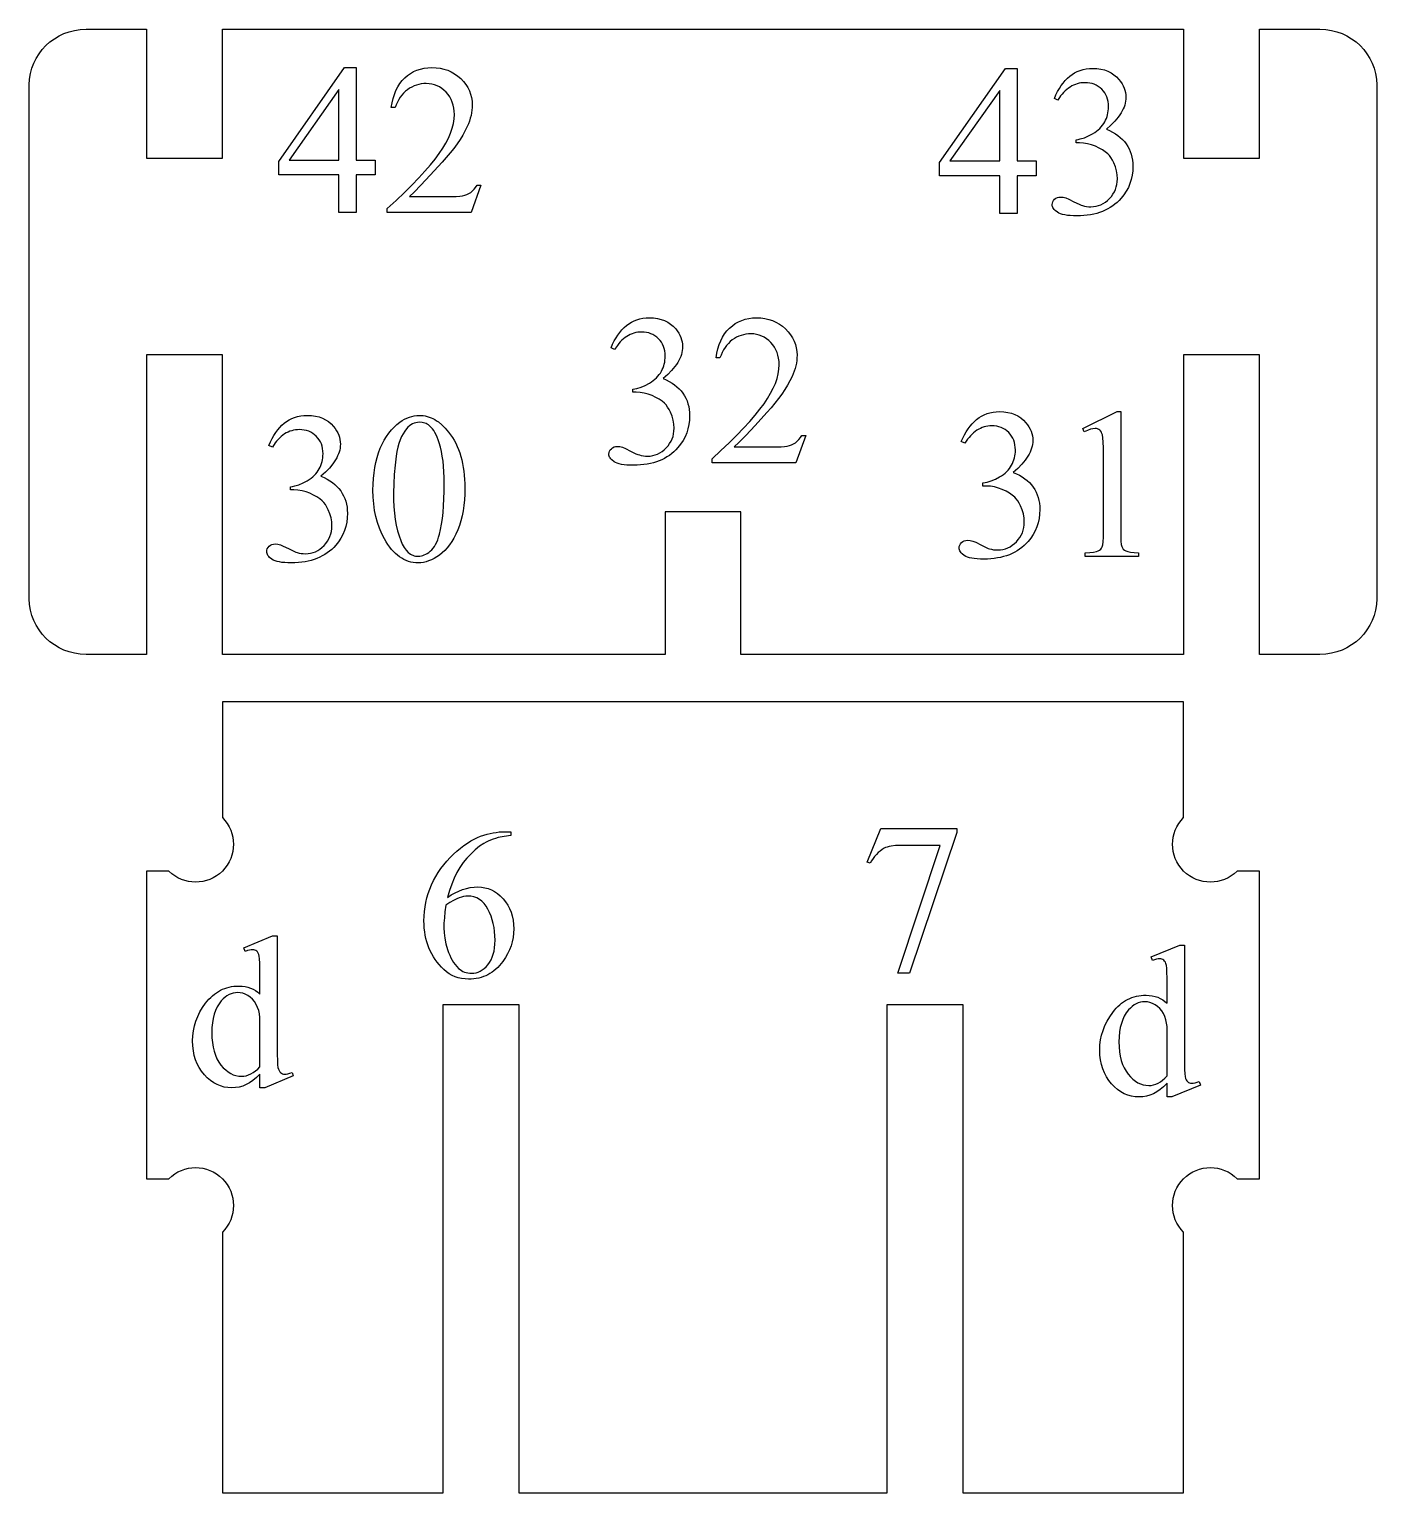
# Model space of a CAD drawing. Extents: x 9 to 960, y -397 to 558.
# Drawn here: x 523 to 608.4, y 135.6 to 228.4 of the extents above; entities that cross this region are included whole.
import ezdxf

# ---------------------------------------------------------------- set-up
doc = ezdxf.new("R2010")
doc.units = 0
doc.header["$MEASUREMENT"] = 0
doc.layers.add('EXT', color=1, linetype='CONTINUOUS')
doc.layers.add('TEXT', color=18, linetype='CONTINUOUS')

msp = doc.modelspace()

# ---------------------------------------------------------------- linework, layer by layer
at = {"layer": 'EXT'}
msp.add_lwpolyline([(530.416, 188.758), (526.575, 188.758), (526.209, 188.776), (525.852, 188.83), (525.508, 188.917), (525.178, 189.036), (524.864, 189.184), (524.567, 189.361), (524.29, 189.564), (524.034, 189.792), (523.801, 190.042), (523.594, 190.313), (523.413, 190.604), (523.261, 190.911), (523.139, 191.234), (523.05, 191.571), (522.996, 191.919), (522.977, 192.278), (522.977, 224.861), (522.996, 225.219), (523.05, 225.568), (523.139, 225.905), (523.261, 226.228), (523.413, 226.535), (523.594, 226.825), (523.801, 227.097), (524.034, 227.347), (524.29, 227.574), (524.567, 227.778), (524.864, 227.954), (525.178, 228.103), (525.508, 228.222), (525.852, 228.309), (526.209, 228.362), (526.575, 228.381), (530.416, 228.381), (530.416, 220.215), (535.216, 220.215), (535.216, 228.381), (565.682, 228.381), (596.148, 228.381), (596.148, 220.215), (600.948, 220.215), (600.948, 228.381), (604.789, 228.381), (605.155, 228.362), (605.512, 228.309), (605.856, 228.222), (606.186, 228.103), (606.5, 227.954), (606.797, 227.778), (607.074, 227.574), (607.33, 227.347), (607.563, 227.097), (607.77, 226.825), (607.951, 226.535), (608.103, 226.228), (608.225, 225.905), (608.314, 225.568), (608.368, 225.219), (608.387, 224.861), (608.387, 192.278), (608.368, 191.919), (608.314, 191.571), (608.225, 191.234), (608.103, 190.911), (607.951, 190.604), (607.77, 190.313), (607.563, 190.042), (607.33, 189.792), (607.074, 189.564), (606.797, 189.361), (606.5, 189.184), (606.186, 189.036), (605.856, 188.917), (605.512, 188.83), (605.155, 188.776), (604.789, 188.758), (600.948, 188.758), (600.948, 207.742), (596.148, 207.742), (596.148, 188.758), (568.082, 188.758), (568.082, 197.791), (565.682, 197.791), (563.282, 197.791), (563.282, 188.758), (535.216, 188.758), (535.216, 207.742), (530.416, 207.742)], close=True, dxfattribs=at)
msp.add_lwpolyline([(535.216, 185.758), (535.216, 178.419, -1), (531.822, 175.025), (530.416, 175.025), (530.416, 155.528), (531.822, 155.528, -1), (535.216, 152.134), (535.216, 135.624), (549.207, 135.624), (549.207, 166.558), (554.007, 166.558), (554.007, 135.624), (565.682, 135.624), (577.357, 135.624), (577.357, 166.558), (582.157, 166.558), (582.157, 135.624), (596.148, 135.624), (596.148, 152.134, -1), (599.542, 155.528), (600.948, 155.528), (600.948, 175.025), (599.542, 175.025, -1), (596.148, 178.419), (596.148, 185.758), (565.682, 185.758)], format="xyb", close=True, dxfattribs=at)
at = {"layer": 'TEXT'}
for points in [[(544.904, 220.087), (544.904, 219.145), (543.696, 219.145), (543.696, 216.769), (542.601, 216.769), (542.601, 219.145), (538.791, 219.145), (538.791, 219.994), (542.966, 225.955), (543.696, 225.955), (543.696, 220.087)], [(551.607, 218.501), (550.977, 216.769), (545.667, 216.769), (545.667, 217.014), (546.231, 217.536), (546.752, 218.034), (547.229, 218.507), (547.663, 218.956), (548.054, 219.38), (548.401, 219.78), (548.705, 220.155), (548.966, 220.505), (549.19, 220.84), (549.384, 221.168), (549.548, 221.488), (549.683, 221.801), (549.787, 222.107), (549.862, 222.406), (549.907, 222.697), (549.922, 222.981), (549.913, 223.19), (549.889, 223.39), (549.848, 223.58), (549.791, 223.761), (549.717, 223.932), (549.627, 224.094), (549.52, 224.246), (549.397, 224.388), (549.263, 224.517), (549.122, 224.629), (548.975, 224.724), (548.822, 224.801), (548.661, 224.862), (548.495, 224.905), (548.322, 224.93), (548.143, 224.939), (547.979, 224.933), (547.82, 224.915), (547.664, 224.884), (547.513, 224.842), (547.366, 224.787), (547.224, 224.721), (547.086, 224.642), (546.951, 224.551), (546.824, 224.448), (546.705, 224.334), (546.594, 224.209), (546.493, 224.072), (546.4, 223.924), (546.315, 223.765), (546.239, 223.594), (546.172, 223.413), (545.926, 223.413), (545.976, 223.711), (546.042, 223.991), (546.124, 224.253), (546.222, 224.498), (546.337, 224.724), (546.468, 224.933), (546.615, 225.124), (546.779, 225.297), (546.956, 225.451), (547.144, 225.585), (547.342, 225.698), (547.551, 225.79), (547.771, 225.862), (548.002, 225.913), (548.243, 225.944), (548.495, 225.955), (548.763, 225.944), (549.02, 225.911), (549.265, 225.856), (549.499, 225.779), (549.722, 225.68), (549.934, 225.559), (550.134, 225.416), (550.323, 225.251), (550.495, 225.071), (550.644, 224.883), (550.77, 224.688), (550.873, 224.484), (550.953, 224.273), (551.011, 224.054), (551.045, 223.827), (551.057, 223.592), (551.052, 223.421), (551.037, 223.25), (551.012, 223.079), (550.977, 222.908), (550.932, 222.737), (550.877, 222.566), (550.813, 222.395), (550.738, 222.224), (550.606, 221.954), (550.454, 221.679), (550.284, 221.4), (550.094, 221.118), (549.886, 220.831), (549.658, 220.541), (549.411, 220.246), (549.145, 219.948), (548.396, 219.135), (547.803, 218.501), (547.364, 218.046), (547.081, 217.771), (549.43, 217.771), (549.762, 217.774), (550.04, 217.784), (550.265, 217.801), (550.436, 217.824), (550.577, 217.857), (550.711, 217.905), (550.837, 217.965), (550.957, 218.04), (551.069, 218.13), (551.174, 218.236), (551.272, 218.36), (551.362, 218.501)], [(586.794, 220.032), (586.794, 219.089), (585.586, 219.089), (585.586, 216.713), (584.491, 216.713), (584.491, 219.089), (580.681, 219.089), (580.681, 219.939), (584.856, 225.899), (585.586, 225.899), (585.586, 220.032)], [(587.955, 224.001), (588.055, 224.222), (588.16, 224.429), (588.272, 224.624), (588.391, 224.806), (588.516, 224.975), (588.647, 225.131), (588.784, 225.274), (588.928, 225.404), (589.079, 225.52), (589.239, 225.621), (589.409, 225.706), (589.587, 225.775), (589.775, 225.829), (589.971, 225.868), (590.177, 225.891), (590.391, 225.899), (590.654, 225.888), (590.901, 225.855), (591.132, 225.8), (591.347, 225.723), (591.546, 225.624), (591.73, 225.503), (591.898, 225.36), (592.05, 225.195), (592.153, 225.063), (592.242, 224.929), (592.317, 224.792), (592.379, 224.653), (592.427, 224.511), (592.461, 224.368), (592.482, 224.222), (592.488, 224.074), (592.484, 223.951), (592.469, 223.827), (592.445, 223.703), (592.411, 223.578), (592.368, 223.453), (592.315, 223.328), (592.252, 223.201), (592.18, 223.075), (592.098, 222.948), (592.006, 222.82), (591.794, 222.563), (591.543, 222.304), (591.254, 222.043), (591.455, 221.957), (591.643, 221.863), (591.819, 221.76), (591.982, 221.648), (592.133, 221.527), (592.271, 221.398), (592.396, 221.26), (592.508, 221.114), (592.608, 220.959), (592.694, 220.798), (592.767, 220.631), (592.827, 220.456), (592.873, 220.276), (592.907, 220.088), (592.927, 219.894), (592.933, 219.693), (592.922, 219.406), (592.887, 219.129), (592.829, 218.861), (592.747, 218.603), (592.643, 218.355), (592.515, 218.116), (592.364, 217.888), (592.19, 217.669), (592.065, 217.534), (591.934, 217.407), (591.796, 217.29), (591.651, 217.181), (591.499, 217.081), (591.341, 216.989), (591.175, 216.907), (591.003, 216.833), (590.825, 216.767), (590.639, 216.711), (590.446, 216.663), (590.247, 216.623), (590.041, 216.593), (589.828, 216.571), (589.609, 216.558), (589.382, 216.554), (589.164, 216.557), (588.964, 216.568), (588.782, 216.586), (588.618, 216.61), (588.473, 216.642), (588.345, 216.681), (588.236, 216.727), (588.144, 216.779), (588.001, 216.894), (587.944, 216.953), (587.898, 217.013), (587.862, 217.075), (587.836, 217.137), (587.821, 217.2), (587.816, 217.264), (587.826, 217.357), (587.855, 217.445), (587.904, 217.527), (587.972, 217.602), (588.054, 217.666), (588.144, 217.712), (588.241, 217.739), (588.347, 217.748), (588.514, 217.735), (588.685, 217.695), (588.87, 217.618), (589.196, 217.453), (589.533, 217.286), (589.656, 217.235), (589.747, 217.204), (589.872, 217.172), (590.001, 217.149), (590.134, 217.136), (590.272, 217.131), (590.438, 217.139), (590.599, 217.164), (590.755, 217.205), (590.905, 217.262), (591.049, 217.336), (591.188, 217.426), (591.322, 217.533), (591.45, 217.656), (591.567, 217.79), (591.669, 217.93), (591.755, 218.076), (591.826, 218.228), (591.88, 218.386), (591.92, 218.55), (591.943, 218.721), (591.951, 218.897), (591.936, 219.157), (591.893, 219.414), (591.82, 219.668), (591.719, 219.919), (591.63, 220.093), (591.538, 220.246), (591.441, 220.376), (591.34, 220.483), (591.184, 220.613), (591.002, 220.736), (590.793, 220.853), (590.557, 220.964), (590.307, 221.059), (590.054, 221.126), (589.799, 221.166), (589.542, 221.18), (589.329, 221.18), (589.329, 221.379), (589.46, 221.399), (589.592, 221.428), (589.854, 221.507), (590.118, 221.617), (590.381, 221.757), (590.509, 221.837), (590.627, 221.921), (590.736, 222.009), (590.837, 222.101), (590.928, 222.197), (591.01, 222.296), (591.084, 222.4), (591.148, 222.507), (591.204, 222.618), (591.252, 222.732), (591.293, 222.848), (591.327, 222.967), (591.353, 223.089), (591.372, 223.213), (591.383, 223.34), (591.387, 223.47), (591.38, 223.637), (591.36, 223.795), (591.326, 223.946), (591.28, 224.088), (591.219, 224.222), (591.146, 224.348), (591.059, 224.465), (590.959, 224.575), (590.848, 224.674), (590.731, 224.759), (590.608, 224.832), (590.478, 224.891), (590.342, 224.937), (590.199, 224.97), (590.049, 224.99), (589.893, 224.996), (589.766, 224.992), (589.641, 224.979), (589.519, 224.958), (589.4, 224.927), (589.283, 224.889), (589.169, 224.841), (589.058, 224.785), (588.949, 224.721), (588.843, 224.648), (588.74, 224.566), (588.639, 224.476), (588.541, 224.377), (588.445, 224.269), (588.352, 224.153), (588.174, 223.895)], [(542.601, 220.087), (542.601, 224.554), (539.442, 220.087)], [(584.491, 220.032), (584.491, 224.498), (581.331, 220.032)], [(559.856, 208.194), (559.955, 208.415), (560.061, 208.623), (560.173, 208.818), (560.291, 209), (560.416, 209.169), (560.547, 209.325), (560.684, 209.468), (560.828, 209.598), (560.979, 209.714), (561.14, 209.814), (561.309, 209.899), (561.488, 209.969), (561.675, 210.023), (561.872, 210.062), (562.077, 210.085), (562.292, 210.093), (562.554, 210.082), (562.801, 210.049), (563.032, 209.994), (563.247, 209.917), (563.447, 209.818), (563.631, 209.697), (563.799, 209.554), (563.951, 209.389), (564.054, 209.257), (564.142, 209.122), (564.218, 208.986), (564.279, 208.846), (564.327, 208.705), (564.362, 208.562), (564.382, 208.416), (564.389, 208.267), (564.384, 208.144), (564.37, 208.021), (564.345, 207.897), (564.312, 207.772), (564.268, 207.647), (564.215, 207.521), (564.153, 207.395), (564.08, 207.269), (563.998, 207.141), (563.907, 207.014), (563.694, 206.757), (563.444, 206.498), (563.154, 206.236), (563.355, 206.151), (563.544, 206.056), (563.72, 205.953), (563.883, 205.842), (564.033, 205.721), (564.171, 205.592), (564.296, 205.454), (564.409, 205.307), (564.508, 205.153), (564.595, 204.992), (564.668, 204.824), (564.727, 204.65), (564.774, 204.469), (564.807, 204.282), (564.827, 204.088), (564.834, 203.887), (564.822, 203.6), (564.787, 203.322), (564.729, 203.055), (564.648, 202.797), (564.543, 202.549), (564.415, 202.31), (564.264, 202.081), (564.09, 201.863), (563.966, 201.728), (563.834, 201.601), (563.696, 201.484), (563.551, 201.375), (563.4, 201.275), (563.241, 201.183), (563.076, 201.1), (562.904, 201.026), (562.725, 200.961), (562.539, 200.904), (562.347, 200.856), (562.148, 200.817), (561.942, 200.787), (561.729, 200.765), (561.509, 200.752), (561.283, 200.747), (561.064, 200.751), (560.864, 200.762), (560.682, 200.779), (560.519, 200.804), (560.373, 200.836), (560.245, 200.874), (560.136, 200.92), (560.045, 200.973), (559.901, 201.088), (559.845, 201.147), (559.798, 201.207), (559.763, 201.268), (559.737, 201.33), (559.721, 201.393), (559.716, 201.458), (559.726, 201.551), (559.755, 201.639), (559.804, 201.72), (559.872, 201.796), (559.954, 201.86), (560.044, 201.906), (560.142, 201.933), (560.247, 201.942), (560.415, 201.929), (560.586, 201.889), (560.77, 201.812), (561.097, 201.647), (561.434, 201.48), (561.556, 201.428), (561.648, 201.398), (561.773, 201.366), (561.902, 201.343), (562.035, 201.329), (562.172, 201.325), (562.339, 201.333), (562.5, 201.358), (562.655, 201.399), (562.805, 201.456), (562.95, 201.53), (563.089, 201.62), (563.222, 201.726), (563.35, 201.849), (563.468, 201.983), (563.569, 202.123), (563.656, 202.27), (563.726, 202.422), (563.781, 202.58), (563.82, 202.744), (563.843, 202.914), (563.851, 203.09), (563.837, 203.351), (563.793, 203.608), (563.721, 203.862), (563.619, 204.113), (563.531, 204.287), (563.438, 204.439), (563.341, 204.569), (563.241, 204.677), (563.085, 204.806), (562.902, 204.93), (562.693, 205.047), (562.457, 205.158), (562.207, 205.252), (561.955, 205.32), (561.7, 205.36), (561.442, 205.374), (561.23, 205.374), (561.23, 205.573), (561.361, 205.593), (561.492, 205.621), (561.755, 205.7), (562.018, 205.81), (562.282, 205.951), (562.409, 206.031), (562.527, 206.115), (562.637, 206.203), (562.737, 206.294), (562.828, 206.39), (562.911, 206.49), (562.984, 206.593), (563.048, 206.701), (563.104, 206.812), (563.153, 206.925), (563.194, 207.042), (563.227, 207.161), (563.254, 207.282), (563.272, 207.407), (563.283, 207.534), (563.287, 207.663), (563.28, 207.83), (563.26, 207.989), (563.227, 208.139), (563.18, 208.281), (563.12, 208.416), (563.046, 208.541), (562.959, 208.659), (562.859, 208.769), (562.749, 208.867), (562.632, 208.953), (562.509, 209.025), (562.379, 209.085), (562.242, 209.131), (562.099, 209.164), (561.95, 209.183), (561.794, 209.19), (561.666, 209.186), (561.542, 209.173), (561.42, 209.151), (561.301, 209.121), (561.184, 209.082), (561.07, 209.035), (560.958, 208.979), (560.85, 208.915), (560.744, 208.841), (560.64, 208.76), (560.539, 208.669), (560.441, 208.57), (560.345, 208.463), (560.253, 208.346), (560.075, 208.088)], [(572.194, 202.639), (571.564, 200.907), (566.254, 200.907), (566.254, 201.152), (566.818, 201.674), (567.339, 202.172), (567.816, 202.645), (568.25, 203.094), (568.641, 203.518), (568.988, 203.918), (569.292, 204.293), (569.553, 204.644), (569.777, 204.978), (569.971, 205.306), (570.135, 205.626), (570.269, 205.939), (570.374, 206.245), (570.449, 206.544), (570.493, 206.835), (570.508, 207.119), (570.5, 207.328), (570.476, 207.528), (570.435, 207.718), (570.377, 207.899), (570.304, 208.07), (570.213, 208.232), (570.107, 208.384), (569.984, 208.526), (569.85, 208.655), (569.709, 208.767), (569.562, 208.862), (569.408, 208.939), (569.248, 209), (569.082, 209.043), (568.909, 209.069), (568.73, 209.077), (568.566, 209.071), (568.406, 209.053), (568.251, 209.023), (568.1, 208.98), (567.953, 208.925), (567.811, 208.859), (567.672, 208.78), (567.538, 208.689), (567.411, 208.586), (567.292, 208.472), (567.181, 208.347), (567.079, 208.21), (566.986, 208.062), (566.902, 207.903), (566.826, 207.732), (566.758, 207.551), (566.513, 207.551), (566.562, 207.849), (566.628, 208.129), (566.711, 208.391), (566.809, 208.636), (566.924, 208.862), (567.055, 209.071), (567.202, 209.262), (567.366, 209.436), (567.543, 209.59), (567.731, 209.723), (567.929, 209.836), (568.138, 209.928), (568.358, 210), (568.588, 210.052), (568.83, 210.082), (569.081, 210.093), (569.35, 210.082), (569.606, 210.049), (569.852, 209.994), (570.086, 209.917), (570.309, 209.818), (570.521, 209.697), (570.721, 209.554), (570.91, 209.389), (571.082, 209.209), (571.231, 209.022), (571.357, 208.826), (571.46, 208.622), (571.54, 208.411), (571.597, 208.192), (571.632, 207.965), (571.643, 207.73), (571.638, 207.559), (571.623, 207.388), (571.599, 207.217), (571.564, 207.046), (571.519, 206.875), (571.464, 206.704), (571.399, 206.533), (571.325, 206.363), (571.192, 206.092), (571.041, 205.817), (570.871, 205.538), (570.681, 205.256), (570.472, 204.969), (570.245, 204.679), (569.998, 204.384), (569.732, 204.086), (568.983, 203.273), (568.389, 202.639), (567.951, 202.184), (567.668, 201.909), (570.017, 201.909), (570.349, 201.912), (570.627, 201.922), (570.852, 201.939), (571.023, 201.962), (571.164, 201.995), (571.297, 202.043), (571.424, 202.103), (571.544, 202.178), (571.656, 202.268), (571.761, 202.374), (571.859, 202.498), (571.949, 202.639)], [(582.053, 202.247), (582.153, 202.467), (582.258, 202.675), (582.37, 202.87), (582.489, 203.052), (582.614, 203.221), (582.745, 203.377), (582.882, 203.52), (583.026, 203.65), (583.177, 203.766), (583.337, 203.867), (583.507, 203.952), (583.685, 204.021), (583.873, 204.075), (584.069, 204.114), (584.275, 204.137), (584.489, 204.145), (584.752, 204.134), (584.999, 204.101), (585.23, 204.046), (585.445, 203.969), (585.644, 203.87), (585.828, 203.749), (585.996, 203.606), (586.148, 203.441), (586.251, 203.309), (586.34, 203.175), (586.415, 203.038), (586.477, 202.899), (586.525, 202.757), (586.559, 202.614), (586.58, 202.468), (586.586, 202.32), (586.582, 202.197), (586.567, 202.073), (586.543, 201.949), (586.509, 201.824), (586.466, 201.699), (586.413, 201.574), (586.35, 201.447), (586.278, 201.321), (586.196, 201.194), (586.104, 201.066), (585.892, 200.809), (585.641, 200.55), (585.352, 200.289), (585.553, 200.203), (585.741, 200.109), (585.917, 200.005), (586.08, 199.894), (586.231, 199.773), (586.369, 199.644), (586.494, 199.506), (586.606, 199.359), (586.706, 199.205), (586.792, 199.044), (586.865, 198.877), (586.925, 198.702), (586.971, 198.521), (587.005, 198.334), (587.025, 198.14), (587.031, 197.939), (587.02, 197.652), (586.985, 197.374), (586.927, 197.107), (586.845, 196.849), (586.741, 196.601), (586.613, 196.362), (586.462, 196.134), (586.288, 195.915), (586.163, 195.78), (586.032, 195.653), (585.894, 195.536), (585.749, 195.427), (585.597, 195.327), (585.439, 195.235), (585.273, 195.152), (585.101, 195.078), (584.923, 195.013), (584.737, 194.956), (584.544, 194.909), (584.345, 194.869), (584.139, 194.839), (583.926, 194.817), (583.707, 194.804), (583.48, 194.8), (583.262, 194.803), (583.062, 194.814), (582.88, 194.831), (582.716, 194.856), (582.571, 194.888), (582.443, 194.927), (582.334, 194.972), (582.242, 195.025), (582.099, 195.14), (582.042, 195.199), (581.996, 195.259), (581.96, 195.32), (581.934, 195.383), (581.919, 195.446), (581.914, 195.51), (581.924, 195.603), (581.953, 195.691), (582.002, 195.772), (582.07, 195.848), (582.152, 195.912), (582.242, 195.958), (582.339, 195.985), (582.445, 195.994), (582.612, 195.981), (582.783, 195.941), (582.968, 195.864), (583.294, 195.699), (583.631, 195.532), (583.754, 195.481), (583.845, 195.45), (583.97, 195.418), (584.099, 195.395), (584.232, 195.382), (584.37, 195.377), (584.536, 195.385), (584.697, 195.41), (584.853, 195.451), (585.003, 195.508), (585.147, 195.582), (585.286, 195.672), (585.42, 195.779), (585.548, 195.901), (585.665, 196.036), (585.767, 196.176), (585.853, 196.322), (585.924, 196.474), (585.978, 196.632), (586.018, 196.796), (586.041, 196.966), (586.049, 197.143), (586.034, 197.403), (585.991, 197.66), (585.918, 197.914), (585.817, 198.165), (585.728, 198.339), (585.636, 198.492), (585.539, 198.621), (585.438, 198.729), (585.282, 198.859), (585.1, 198.982), (584.891, 199.099), (584.655, 199.21), (584.405, 199.304), (584.152, 199.372), (583.897, 199.412), (583.64, 199.426), (583.427, 199.426), (583.427, 199.625), (583.558, 199.645), (583.69, 199.673), (583.952, 199.753), (584.216, 199.863), (584.479, 200.003), (584.607, 200.083), (584.725, 200.167), (584.834, 200.255), (584.935, 200.347), (585.026, 200.442), (585.108, 200.542), (585.182, 200.646), (585.246, 200.753), (585.302, 200.864), (585.35, 200.978), (585.391, 201.094), (585.425, 201.213), (585.451, 201.334), (585.47, 201.459), (585.481, 201.586), (585.485, 201.716), (585.478, 201.882), (585.458, 202.041), (585.424, 202.191), (585.378, 202.334), (585.317, 202.468), (585.244, 202.594), (585.157, 202.711), (585.057, 202.821), (584.946, 202.919), (584.829, 203.005), (584.706, 203.078), (584.576, 203.137), (584.44, 203.183), (584.297, 203.216), (584.147, 203.236), (583.991, 203.242), (583.864, 203.238), (583.739, 203.225), (583.617, 203.203), (583.498, 203.173), (583.381, 203.135), (583.267, 203.087), (583.156, 203.031), (583.047, 202.967), (582.941, 202.894), (582.838, 202.812), (582.737, 202.721), (582.639, 202.622), (582.543, 202.515), (582.45, 202.399), (582.272, 202.14)], [(589.752, 203.076), (591.943, 204.145), (592.162, 204.145), (592.162, 196.545), (592.166, 196.203), (592.177, 195.931), (592.197, 195.731), (592.225, 195.603), (592.265, 195.515), (592.322, 195.439), (592.396, 195.373), (592.487, 195.317), (592.612, 195.273), (592.789, 195.239), (593.017, 195.217), (593.297, 195.205), (593.297, 194.959), (589.912, 194.959), (589.912, 195.205), (590.202, 195.216), (590.436, 195.239), (590.614, 195.271), (590.735, 195.314), (590.821, 195.366), (590.892, 195.427), (590.95, 195.496), (590.994, 195.573), (591.025, 195.695), (591.048, 195.897), (591.062, 196.181), (591.067, 196.545), (591.067, 201.404), (591.062, 201.851), (591.05, 202.21), (591.029, 202.481), (591, 202.665), (590.972, 202.764), (590.935, 202.849), (590.888, 202.92), (590.831, 202.977), (590.766, 203.02), (590.696, 203.051), (590.619, 203.07), (590.536, 203.076), (590.401, 203.063), (590.242, 203.025), (590.059, 202.96), (589.852, 202.87)], [(538.166, 202.009), (538.265, 202.23), (538.371, 202.437), (538.483, 202.632), (538.601, 202.814), (538.726, 202.983), (538.857, 203.139), (538.995, 203.282), (539.138, 203.412), (539.29, 203.528), (539.45, 203.629), (539.619, 203.714), (539.798, 203.783), (539.985, 203.837), (540.182, 203.876), (540.387, 203.899), (540.602, 203.907), (540.864, 203.896), (541.111, 203.863), (541.342, 203.808), (541.557, 203.731), (541.757, 203.632), (541.941, 203.511), (542.109, 203.368), (542.261, 203.203), (542.364, 203.071), (542.453, 202.937), (542.528, 202.8), (542.59, 202.661), (542.637, 202.519), (542.672, 202.376), (542.692, 202.23), (542.699, 202.082), (542.694, 201.959), (542.68, 201.835), (542.656, 201.711), (542.622, 201.586), (542.579, 201.461), (542.525, 201.336), (542.463, 201.209), (542.39, 201.083), (542.308, 200.956), (542.217, 200.828), (542.005, 200.571), (541.754, 200.312), (541.465, 200.051), (541.666, 199.965), (541.854, 199.871), (542.03, 199.768), (542.193, 199.656), (542.343, 199.535), (542.481, 199.406), (542.606, 199.268), (542.719, 199.122), (542.819, 198.967), (542.905, 198.806), (542.978, 198.639), (543.038, 198.464), (543.084, 198.284), (543.117, 198.096), (543.137, 197.902), (543.144, 197.701), (543.132, 197.414), (543.097, 197.137), (543.039, 196.869), (542.958, 196.611), (542.853, 196.363), (542.726, 196.124), (542.575, 195.896), (542.4, 195.677), (542.276, 195.542), (542.145, 195.415), (542.006, 195.298), (541.862, 195.189), (541.71, 195.089), (541.551, 194.997), (541.386, 194.915), (541.214, 194.841), (541.035, 194.775), (540.849, 194.719), (540.657, 194.671), (540.458, 194.631), (540.252, 194.601), (540.039, 194.579), (539.819, 194.566), (539.593, 194.562), (539.375, 194.565), (539.175, 194.576), (538.993, 194.593), (538.829, 194.618), (538.683, 194.65), (538.556, 194.689), (538.446, 194.735), (538.355, 194.787), (538.211, 194.902), (538.155, 194.961), (538.109, 195.021), (538.073, 195.082), (538.047, 195.145), (538.032, 195.208), (538.026, 195.272), (538.036, 195.365), (538.065, 195.453), (538.114, 195.535), (538.182, 195.61), (538.264, 195.674), (538.354, 195.72), (538.452, 195.747), (538.557, 195.756), (538.725, 195.743), (538.896, 195.703), (539.08, 195.626), (539.407, 195.461), (539.744, 195.294), (539.866, 195.243), (539.958, 195.212), (540.083, 195.18), (540.212, 195.157), (540.345, 195.144), (540.482, 195.139), (540.649, 195.147), (540.81, 195.172), (540.965, 195.213), (541.115, 195.27), (541.26, 195.344), (541.399, 195.434), (541.532, 195.541), (541.66, 195.664), (541.778, 195.798), (541.88, 195.938), (541.966, 196.084), (542.036, 196.236), (542.091, 196.394), (542.13, 196.558), (542.154, 196.728), (542.161, 196.905), (542.147, 197.165), (542.103, 197.422), (542.031, 197.676), (541.929, 197.927), (541.841, 198.101), (541.748, 198.254), (541.652, 198.384), (541.551, 198.491), (541.395, 198.621), (541.212, 198.744), (541.003, 198.861), (540.768, 198.972), (540.518, 199.067), (540.265, 199.134), (540.01, 199.174), (539.752, 199.188), (539.54, 199.188), (539.54, 199.387), (539.671, 199.407), (539.802, 199.436), (540.065, 199.515), (540.328, 199.625), (540.592, 199.765), (540.719, 199.845), (540.838, 199.929), (540.947, 200.017), (541.047, 200.109), (541.139, 200.204), (541.221, 200.304), (541.294, 200.408), (541.358, 200.515), (541.414, 200.626), (541.463, 200.74), (541.504, 200.856), (541.538, 200.975), (541.564, 201.097), (541.582, 201.221), (541.594, 201.348), (541.597, 201.478), (541.591, 201.645), (541.571, 201.803), (541.537, 201.954), (541.49, 202.096), (541.43, 202.23), (541.356, 202.356), (541.27, 202.473), (541.169, 202.583), (541.059, 202.682), (540.942, 202.767), (540.819, 202.84), (540.689, 202.899), (540.552, 202.945), (540.409, 202.978), (540.26, 202.998), (540.104, 203.004), (539.977, 203), (539.852, 202.987), (539.73, 202.966), (539.611, 202.935), (539.494, 202.897), (539.38, 202.849), (539.269, 202.793), (539.16, 202.729), (539.054, 202.656), (538.95, 202.574), (538.849, 202.483), (538.751, 202.384), (538.656, 202.277), (538.563, 202.161), (538.385, 201.902)], [(544.763, 199.168), (544.77, 199.546), (544.792, 199.911), (544.829, 200.263), (544.879, 200.601), (544.945, 200.926), (545.025, 201.237), (545.119, 201.535), (545.228, 201.82), (545.349, 202.089), (545.479, 202.34), (545.619, 202.574), (545.769, 202.789), (545.928, 202.987), (546.096, 203.168), (546.275, 203.331), (546.462, 203.475), (546.612, 203.577), (546.763, 203.664), (546.916, 203.738), (547.07, 203.799), (547.225, 203.846), (547.381, 203.88), (547.538, 203.9), (547.697, 203.907), (547.825, 203.903), (547.952, 203.89), (548.078, 203.87), (548.201, 203.841), (548.323, 203.804), (548.444, 203.758), (548.562, 203.705), (548.679, 203.643), (548.794, 203.573), (548.908, 203.495), (549.13, 203.313), (549.346, 203.099), (549.555, 202.852), (549.68, 202.685), (549.796, 202.51), (549.905, 202.329), (550.005, 202.14), (550.098, 201.944), (550.182, 201.74), (550.259, 201.53), (550.327, 201.312), (550.387, 201.087), (550.439, 200.854), (550.484, 200.615), (550.52, 200.368), (550.548, 200.113), (550.568, 199.852), (550.58, 199.583), (550.584, 199.307), (550.577, 198.923), (550.556, 198.554), (550.521, 198.199), (550.471, 197.859), (550.408, 197.533), (550.33, 197.223), (550.238, 196.927), (550.133, 196.646), (550.016, 196.381), (549.891, 196.136), (549.759, 195.909), (549.619, 195.701), (549.471, 195.512), (549.316, 195.341), (549.152, 195.189), (548.981, 195.056), (548.807, 194.94), (548.634, 194.84), (548.463, 194.755), (548.293, 194.685), (548.125, 194.631), (547.959, 194.593), (547.794, 194.569), (547.63, 194.562), (547.471, 194.568), (547.315, 194.586), (547.163, 194.615), (547.014, 194.657), (546.868, 194.71), (546.725, 194.776), (546.586, 194.853), (546.451, 194.942), (546.318, 195.043), (546.189, 195.155), (546.064, 195.28), (545.942, 195.417), (545.823, 195.565), (545.707, 195.725), (545.595, 195.898), (545.487, 196.082), (545.317, 196.41), (545.17, 196.755), (545.046, 197.116), (544.944, 197.494), (544.865, 197.888), (544.808, 198.298), (544.775, 198.725)], [(546.064, 199.002), (546.071, 198.548), (546.093, 198.116), (546.129, 197.704), (546.179, 197.315), (546.243, 196.946), (546.322, 196.599), (546.415, 196.273), (546.522, 195.969), (546.622, 195.737), (546.734, 195.536), (546.858, 195.366), (546.993, 195.227), (547.065, 195.169), (547.14, 195.119), (547.218, 195.076), (547.299, 195.042), (547.382, 195.015), (547.469, 194.995), (547.558, 194.984), (547.65, 194.98), (547.74, 194.985), (547.831, 195), (547.923, 195.025), (548.015, 195.06), (548.109, 195.106), (548.203, 195.161), (548.298, 195.226), (548.394, 195.302), (548.487, 195.389), (548.575, 195.49), (548.656, 195.604), (548.732, 195.732), (548.802, 195.874), (548.867, 196.029), (548.925, 196.198), (548.978, 196.38), (549.049, 196.68), (549.111, 197.01), (549.164, 197.368), (549.207, 197.756), (549.24, 198.173), (549.264, 198.619), (549.278, 199.095), (549.283, 199.599), (549.278, 199.976), (549.263, 200.337), (549.238, 200.682), (549.203, 201.011), (549.159, 201.325), (549.104, 201.622), (549.039, 201.903), (548.965, 202.168), (548.903, 202.352), (548.836, 202.522), (548.766, 202.678), (548.691, 202.82), (548.611, 202.948), (548.528, 203.063), (548.44, 203.163), (548.347, 203.25), (548.277, 203.301), (548.204, 203.346), (548.127, 203.383), (548.047, 203.414), (547.876, 203.455), (547.69, 203.469), (547.579, 203.463), (547.471, 203.444), (547.366, 203.412), (547.264, 203.368), (547.165, 203.311), (547.069, 203.241), (546.977, 203.159), (546.887, 203.064), (546.772, 202.916), (546.667, 202.749), (546.572, 202.562), (546.486, 202.355), (546.409, 202.129), (546.342, 201.883), (546.285, 201.617), (546.237, 201.332), (546.161, 200.743), (546.107, 200.159), (546.075, 199.578)], [(553.505, 177.521), (553.505, 177.275), (553.087, 177.221), (552.709, 177.145), (552.535, 177.099), (552.372, 177.047), (552.218, 176.99), (552.075, 176.927), (551.936, 176.857), (551.798, 176.778), (551.524, 176.596), (551.251, 176.379), (550.979, 176.127), (550.721, 175.851), (550.485, 175.559), (550.273, 175.252), (550.083, 174.929), (549.913, 174.583), (549.757, 174.206), (549.616, 173.798), (549.489, 173.359), (549.728, 173.513), (549.968, 173.647), (550.207, 173.76), (550.447, 173.852), (550.687, 173.924), (550.927, 173.975), (551.167, 174.006), (551.408, 174.016), (551.634, 174.005), (551.853, 173.97), (552.065, 173.912), (552.269, 173.831), (552.465, 173.726), (552.653, 173.598), (552.834, 173.447), (553.007, 173.273), (553.166, 173.081), (553.303, 172.875), (553.42, 172.656), (553.515, 172.423), (553.589, 172.178), (553.642, 171.919), (553.674, 171.647), (553.684, 171.362), (553.673, 171.083), (553.641, 170.81), (553.588, 170.543), (553.513, 170.283), (553.417, 170.029), (553.3, 169.781), (553.161, 169.539), (553, 169.304), (552.896, 169.167), (552.786, 169.04), (552.673, 168.921), (552.556, 168.81), (552.434, 168.709), (552.309, 168.616), (552.179, 168.533), (552.045, 168.458), (551.907, 168.392), (551.764, 168.334), (551.618, 168.286), (551.467, 168.246), (551.313, 168.215), (551.154, 168.193), (550.991, 168.18), (550.823, 168.176), (550.597, 168.185), (550.38, 168.214), (550.171, 168.262), (549.971, 168.328), (549.779, 168.414), (549.596, 168.519), (549.422, 168.643), (549.257, 168.786), (549.104, 168.938), (548.962, 169.094), (548.829, 169.257), (548.705, 169.424), (548.592, 169.598), (548.489, 169.776), (548.395, 169.961), (548.311, 170.15), (548.237, 170.345), (548.173, 170.546), (548.119, 170.752), (548.075, 170.964), (548.04, 171.181), (548.016, 171.404), (548.001, 171.632), (547.996, 171.866), (548.004, 172.166), (548.026, 172.462), (548.064, 172.755), (548.117, 173.044), (548.185, 173.329), (548.269, 173.611), (548.367, 173.888), (548.481, 174.162), (548.608, 174.431), (548.749, 174.691), (548.902, 174.944), (549.069, 175.19), (549.248, 175.427), (549.441, 175.657), (549.646, 175.879), (549.864, 176.094), (550.088, 176.296), (550.309, 176.481), (550.528, 176.649), (550.745, 176.799), (550.959, 176.932), (551.17, 177.048), (551.38, 177.147), (551.587, 177.229), (551.791, 177.297), (551.991, 177.357), (552.188, 177.407), (552.382, 177.448), (552.571, 177.48), (552.758, 177.503), (552.941, 177.516), (553.12, 177.521)], [(576.948, 177.731), (581.773, 177.731), (581.773, 177.479), (578.773, 168.545), (578.03, 168.545), (580.718, 176.649), (578.242, 176.649), (577.894, 176.638), (577.6, 176.604), (577.473, 176.579), (577.36, 176.548), (577.26, 176.512), (577.174, 176.47), (577.038, 176.388), (576.909, 176.296), (576.786, 176.194), (576.671, 176.081), (576.562, 175.958), (576.461, 175.825), (576.366, 175.681), (576.278, 175.527), (576.085, 175.6)], [(549.377, 172.875), (549.324, 172.448), (549.287, 172.065), (549.265, 171.725), (549.257, 171.428), (549.272, 171.102), (549.316, 170.763), (549.39, 170.411), (549.493, 170.044), (549.555, 169.862), (549.625, 169.69), (549.702, 169.527), (549.786, 169.375), (549.877, 169.231), (549.975, 169.098), (550.08, 168.974), (550.193, 168.859), (550.28, 168.786), (550.371, 168.723), (550.467, 168.669), (550.568, 168.625), (550.673, 168.591), (550.783, 168.567), (550.897, 168.552), (551.016, 168.547), (551.158, 168.556), (551.297, 168.581), (551.432, 168.624), (551.563, 168.683), (551.69, 168.76), (551.813, 168.854), (551.932, 168.964), (552.048, 169.092), (552.155, 169.235), (552.247, 169.393), (552.325, 169.565), (552.389, 169.752), (552.439, 169.953), (552.474, 170.169), (552.496, 170.4), (552.503, 170.645), (552.496, 170.924), (552.474, 171.193), (552.439, 171.453), (552.39, 171.703), (552.326, 171.944), (552.249, 172.175), (552.157, 172.397), (552.051, 172.609), (551.933, 172.804), (551.802, 172.972), (551.66, 173.115), (551.505, 173.232), (551.339, 173.322), (551.162, 173.387), (550.972, 173.426), (550.77, 173.439), (550.642, 173.432), (550.509, 173.412), (550.372, 173.379), (550.229, 173.333), (550.068, 173.264), (549.872, 173.165), (549.641, 173.035)], [(537.598, 162.156), (537.377, 161.94), (537.158, 161.757), (536.942, 161.607), (536.729, 161.489), (536.512, 161.401), (536.287, 161.337), (536.054, 161.299), (535.813, 161.287), (535.568, 161.3), (535.331, 161.339), (535.101, 161.404), (534.88, 161.495), (534.667, 161.612), (534.461, 161.755), (534.263, 161.924), (534.074, 162.12), (533.899, 162.335), (533.748, 162.566), (533.621, 162.811), (533.516, 163.071), (533.435, 163.346), (533.377, 163.636), (533.342, 163.941), (533.33, 164.26), (533.343, 164.584), (533.382, 164.9), (533.446, 165.21), (533.536, 165.512), (533.652, 165.808), (533.793, 166.096), (533.96, 166.378), (534.153, 166.653), (534.258, 166.784), (534.366, 166.907), (534.479, 167.022), (534.594, 167.128), (534.714, 167.225), (534.837, 167.314), (534.964, 167.395), (535.094, 167.467), (535.228, 167.53), (535.366, 167.585), (535.508, 167.632), (535.653, 167.67), (535.802, 167.7), (535.954, 167.721), (536.111, 167.734), (536.271, 167.738), (536.467, 167.73), (536.655, 167.706), (536.834, 167.666), (537.004, 167.61), (537.166, 167.538), (537.318, 167.451), (537.463, 167.347), (537.598, 167.227), (537.598, 168.349), (537.595, 168.819), (537.586, 169.19), (537.57, 169.46), (537.548, 169.63), (537.52, 169.74), (537.484, 169.83), (537.442, 169.902), (537.392, 169.955), (537.336, 169.993), (537.273, 170.02), (537.203, 170.036), (537.127, 170.041), (537.033, 170.035), (536.926, 170.015), (536.804, 169.981), (536.669, 169.935), (536.583, 170.167), (538.394, 170.911), (538.693, 170.911), (538.693, 163.882), (538.696, 163.4), (538.706, 163.022), (538.721, 162.748), (538.743, 162.578), (538.772, 162.469), (538.808, 162.378), (538.851, 162.304), (538.902, 162.249), (538.959, 162.208), (539.021, 162.179), (539.087, 162.162), (539.158, 162.156), (539.255, 162.163), (539.367, 162.184), (539.494, 162.22), (539.636, 162.269), (539.709, 162.037), (537.903, 161.287), (537.598, 161.287)], [(595.101, 161.575), (594.88, 161.359), (594.661, 161.176), (594.445, 161.026), (594.232, 160.908), (594.015, 160.82), (593.79, 160.756), (593.557, 160.719), (593.316, 160.706), (593.071, 160.719), (592.834, 160.758), (592.605, 160.823), (592.383, 160.914), (592.17, 161.031), (591.964, 161.174), (591.767, 161.344), (591.577, 161.539), (591.403, 161.755), (591.252, 161.985), (591.124, 162.23), (591.019, 162.49), (590.938, 162.765), (590.88, 163.055), (590.845, 163.36), (590.834, 163.679), (590.846, 164.003), (590.885, 164.319), (590.949, 164.629), (591.039, 164.931), (591.155, 165.227), (591.296, 165.516), (591.464, 165.797), (591.657, 166.072), (591.761, 166.203), (591.87, 166.326), (591.982, 166.441), (592.097, 166.547), (592.217, 166.644), (592.34, 166.733), (592.467, 166.814), (592.597, 166.886), (592.732, 166.95), (592.869, 167.005), (593.011, 167.051), (593.156, 167.089), (593.305, 167.119), (593.458, 167.14), (593.614, 167.153), (593.774, 167.157), (593.97, 167.149), (594.158, 167.125), (594.337, 167.085), (594.507, 167.029), (594.669, 166.958), (594.822, 166.87), (594.966, 166.766), (595.101, 166.646), (595.101, 167.768), (595.098, 168.239), (595.089, 168.609), (595.073, 168.879), (595.051, 169.049), (595.023, 169.159), (594.988, 169.25), (594.945, 169.321), (594.895, 169.374), (594.839, 169.412), (594.776, 169.439), (594.706, 169.455), (594.63, 169.46), (594.537, 169.454), (594.429, 169.434), (594.308, 169.401), (594.172, 169.354), (594.086, 169.586), (595.898, 170.33), (596.196, 170.33), (596.196, 163.301), (596.199, 162.819), (596.209, 162.441), (596.224, 162.167), (596.246, 161.997), (596.275, 161.888), (596.311, 161.797), (596.354, 161.724), (596.405, 161.668), (596.462, 161.628), (596.524, 161.599), (596.59, 161.581), (596.661, 161.575), (596.758, 161.582), (596.87, 161.604), (596.997, 161.639), (597.139, 161.688), (597.212, 161.456), (595.407, 160.706), (595.101, 160.706)], [(537.598, 162.621), (537.598, 165.754), (537.568, 165.974), (537.518, 166.185), (537.449, 166.386), (537.359, 166.577), (537.251, 166.751), (537.128, 166.903), (536.988, 167.031), (536.831, 167.137), (536.668, 167.22), (536.507, 167.279), (536.348, 167.315), (536.191, 167.327), (536.047, 167.318), (535.907, 167.294), (535.771, 167.253), (535.638, 167.195), (535.51, 167.122), (535.386, 167.032), (535.265, 166.925), (535.149, 166.802), (535.007, 166.62), (534.885, 166.417), (534.781, 166.195), (534.696, 165.953), (534.63, 165.69), (534.583, 165.408), (534.554, 165.106), (534.545, 164.785), (534.554, 164.459), (534.581, 164.153), (534.627, 163.867), (534.691, 163.601), (534.773, 163.354), (534.873, 163.126), (534.992, 162.918), (535.129, 162.73), (535.277, 162.563), (535.429, 162.418), (535.586, 162.296), (535.746, 162.195), (535.911, 162.117), (536.08, 162.061), (536.253, 162.028), (536.43, 162.017), (536.58, 162.026), (536.729, 162.055), (536.877, 162.102), (537.024, 162.168), (537.169, 162.253), (537.313, 162.357), (537.456, 162.479)], [(595.101, 162.04), (595.101, 165.173), (595.071, 165.393), (595.022, 165.604), (594.952, 165.805), (594.862, 165.996), (594.755, 166.17), (594.631, 166.322), (594.491, 166.451), (594.335, 166.557), (594.171, 166.639), (594.01, 166.698), (593.851, 166.734), (593.694, 166.746), (593.55, 166.738), (593.41, 166.713), (593.274, 166.672), (593.142, 166.615), (593.013, 166.541), (592.889, 166.451), (592.769, 166.344), (592.652, 166.221), (592.511, 166.039), (592.388, 165.836), (592.284, 165.614), (592.199, 165.372), (592.133, 165.11), (592.086, 164.828), (592.058, 164.526), (592.048, 164.204), (592.057, 163.878), (592.085, 163.573), (592.13, 163.286), (592.194, 163.02), (592.276, 162.773), (592.377, 162.545), (592.495, 162.338), (592.632, 162.149), (592.78, 161.982), (592.933, 161.837), (593.089, 161.715), (593.249, 161.614), (593.414, 161.536), (593.583, 161.481), (593.756, 161.447), (593.933, 161.436), (594.083, 161.445), (594.233, 161.474), (594.38, 161.521), (594.527, 161.587), (594.672, 161.672), (594.817, 161.776), (594.96, 161.898)]]:
    msp.add_lwpolyline(points, close=True, dxfattribs=at)

doc.saveas('drawing.dxf')
